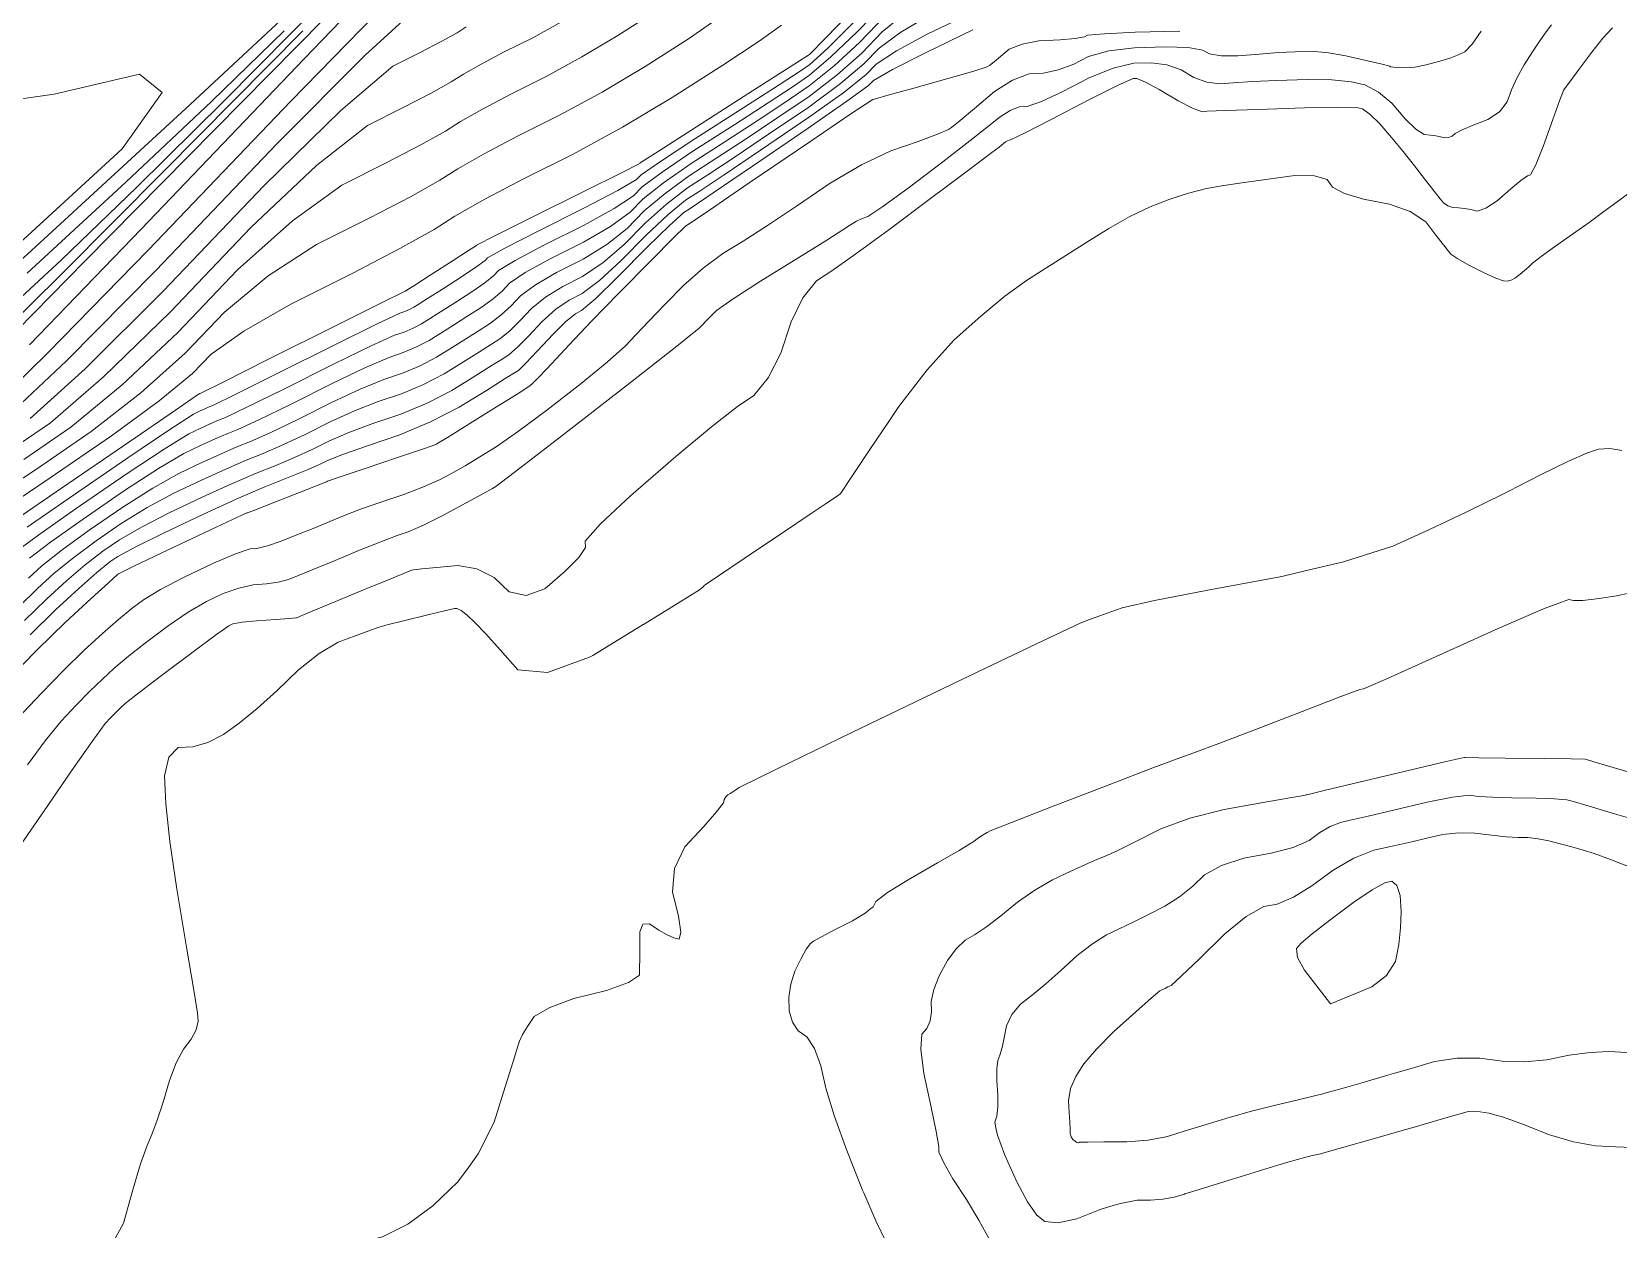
# Model space of a CAD drawing. Header units: inches. Extents: x 1337389 to 1347141, y 407035 to 414577.
# Drawn here: x 1345809 to 1346387, y 412929 to 413366 of the extents above; entities that cross this region are included whole.
import ezdxf

# ---------------------------------------------------------------- set-up
doc = ezdxf.new("R2010")
doc.units = ezdxf.units.IN
doc.header["$MEASUREMENT"] = 0
doc.layers.add('Topo', color=7, linetype='Continuous', lineweight=15, true_color=0x459900)

msp = doc.modelspace()

# ---------------------------------------------------------------- linework, layer by layer
at = {"layer": 'Topo'}
msp.add_line((1346013.163, 413138.5802, 1000), (1346031.5688, 413149.7871, 1000), dxfattribs=at)
for points, elevation in [([(1345947.8579, 413397.5159), (1345907.9859, 413356.0119), (1345848.5559, 413293.9451), (1345807.838, 413251.8141)], 900), ([(1345939.02, 413377.4131), (1345903.134, 413340.6309), (1345851.2251, 413286.4181), (1345814.5961, 413248.8891), (1345793.248, 413228.0419)], 905), ([(1345796.3142, 413261.3909), (1345819.5031, 413282.774), (1345847.0011, 413309.202), (1345878.8089, 413340.6719), (1345914.9271, 413377.187)], 885), ([(1345949.591, 413375.0708), (1345930.1819, 413357.3101), (1345898.283, 413325.2509), (1345853.8932, 413278.8919), (1345821.3539, 413245.9639), (1345800.6641, 413226.467)], 910), ([(1346107.7991, 413373.691), (1346097.6398, 413363.18), (1346092.4211, 413357.829), (1346092.142, 413357.6391), (1346085.145, 413353.1529), (1346071.4291, 413344.3712), (1346050.9949, 413331.293), (1346037.3221, 413322.5241), (1346030.4111, 413318.064), (1346030.262, 413317.9129), (1346023.585, 413314.5279), (1346010.378, 413307.91), (1345990.644, 413298.0579), (1345977.4609, 413291.4621), (1345970.829, 413288.121), (1345970.7499, 413288.035), (1345967.902, 413286.1749), (1345962.286, 413282.54), (1345953.9021, 413277.1319), (1345948.2681, 413273.498), (1345945.3829, 413271.6399), (1345945.248, 413271.556), (1345945.1038, 413271.481), (1345944.9511, 413271.4171), (1345944.7891, 413271.363), (1345936.4129, 413267.1901), (1345919.821, 413258.9001), (1345895.0139, 413246.4932), (1345878.4379, 413238.2051), (1345870.0899, 413234.0378), (1345869.973, 413233.9911), (1345869.8298, 413233.9298), (1345869.6619, 413233.8541), (1345869.47, 413233.7619), (1345861.041, 413228.006), (1345844.3761, 413216.586), (1345819.4749, 413199.501), (1345802.836, 413188.0749)], 940), ([(1345803.424, 413176.7779), (1345811.2929, 413182.565), (1345824.529, 413191.84), (1345843.133, 413204.6051), (1345856.9191, 413213.7691), (1345865.888, 413219.3341), (1345870.0399, 413221.298), (1345873.652, 413222.9421), (1345876.724, 413224.2669), (1345879.2571, 413225.2709), (1345887.1229, 413229.0309), (1345900.3221, 413235.546), (1345918.855, 413244.8161), (1345932.3719, 413251.387), (1345940.8729, 413255.2581), (1345944.3571, 413256.4299), (1345947.65, 413257.814), (1345950.753, 413259.4112), (1345953.6651, 413261.22), (1345957.694, 413263.7733), (1345962.8411, 413267.0702), (1345969.1039, 413271.11), (1345973.8531, 413274.4219), (1345977.0871, 413277.0039), (1345978.8049, 413278.8579), (1345984.866, 413282.5471), (1345995.268, 413288.0711), (1346010.0119, 413295.4311), (1346020.9112, 413301.4261), (1346027.966, 413306.0551), (1346031.176, 413309.3201), (1346038.4052, 413314.7529), (1346049.653, 413322.354), (1346064.92, 413332.1249), (1346077.1001, 413340.0029), (1346086.1929, 413345.988), (1346092.199, 413350.08), (1346099.9629, 413356.711), (1346109.4861, 413365.882), (1346120.766, 413377.5909)], 950), ([(1345805.753, 413209.9681), (1345822.911, 413221.7421), (1345841.6268, 413237.1891), (1345861.899, 413256.3119), (1345883.7271, 413279.109), (1345903.668, 413297.0018), (1345921.7212, 413309.9922), (1345937.887, 413318.0771), (1345950.485, 413324.6429), (1345959.5159, 413329.6879), (1345964.979, 413333.212), (1345972.9079, 413337.7021), (1345983.303, 413343.1561), (1345996.163, 413349.5762), (1346009.176, 413356.697), (1346022.3401, 413364.5182), (1346035.6559, 413373.041)], 925), ([(1345807.5011, 413166.7581), (1345812.3891, 413171.2469), (1345819.7492, 413177.0541), (1345829.5832, 413184.1801), (1345841.889, 413192.624), (1345852.7969, 413199.5319), (1345862.307, 413204.9051), (1345870.4179, 413208.742), (1345877.474, 413211.9551), (1345883.4759, 413214.5419), (1345888.423, 413216.505), (1345895.808, 413219.8571), (1345905.63, 413224.599), (1345917.8901, 413230.7311), (1345928.3321, 413235.5828), (1345936.9558, 413239.153), (1345943.7619, 413241.4419), (1345950.196, 413244.1471), (1345956.2572, 413247.266), (1345961.9469, 413250.8), (1345967.121, 413254.0468), (1345971.779, 413257.0072), (1345975.9229, 413259.6798), (1345979.8038, 413262.6689), (1345983.424, 413265.9739), (1345986.7809, 413269.5941), (1345992.2714, 413273.6309), (1345999.8919, 413278.084), (1346009.6451, 413282.9532), (1346018.238, 413288.3239), (1346025.67, 413294.1979), (1346031.941, 413300.5748), (1346039.4891, 413306.981), (1346048.3123, 413313.415), (1346058.4108, 413319.879), (1346069.055, 413326.8519), (1346080.2429, 413334.3369), (1346091.9769, 413342.3319), (1346102.2861, 413350.243), (1346111.1721, 413358.0719), (1346118.6339, 413365.818), (1346126.935, 413372.58)], 960), ([(1345784.6139, 413264.2999), (1345817.6079, 413294.395), (1345866.3911, 413339.3809), (1345901.334, 413371.8189)], 875), ([(1346060.7739, 413372.1589), (1346048.09, 413363.3692), (1346032.235, 413353.2221), (1346016.5599, 413343.909), (1346001.067, 413335.431), (1345985.7541, 413327.7869), (1345973.378, 413321.2919), (1345963.937, 413315.9469), (1345957.4321, 413311.75), (1345946.679, 413305.743), (1345931.679, 413297.9261), (1345912.4311, 413288.2987), (1345894.83, 413276.8989), (1345878.8748, 413263.7281), (1345864.5671, 413248.785), (1345848.384, 413234.2651), (1345830.3271, 413220.166), (1345810.3959, 413206.4911), (1345796.4879, 413197.3019)], 930), ([(1345799.6081, 413192.593), (1345815.0389, 413203.013), (1345837.743, 413218.5907), (1345855.1418, 413231.3399), (1345867.2351, 413241.2589), (1345874.0229, 413248.3481), (1345885.9919, 413256.7971), (1345903.1411, 413266.606), (1345925.471, 413277.7751), (1345942.873, 413286.8442), (1345955.348, 413293.8121), (1345962.8951, 413298.6811), (1345973.847, 413304.8831), (1345988.2061, 413312.417), (1346005.9699, 413321.2849), (1346023.945, 413331.1211), (1346042.1289, 413341.9251), (1346060.5231, 413353.6969), (1346073.789, 413362.5059), (1346081.9259, 413368.3509)], 935), ([(1345801.11, 413213.4461), (1345815.4959, 413223.3169), (1345834.8691, 413240.1141), (1345859.23, 413263.8382), (1345888.579, 413294.49), (1345912.5061, 413317.1051), (1345931.011, 413331.6852), (1345944.094, 413338.2289), (1345954.291, 413343.5419), (1345961.5989, 413347.6251), (1345966.0212, 413350.4779), (1345972.4381, 413354.1109), (1345980.8509, 413358.526), (1345991.2599, 413363.7219), (1346001.7909, 413369.4849)], 920), ([(1345803.3631, 413257.06), (1345828.1211, 413282.362), (1345865.4259, 413320.2121), (1345915.277, 413370.6101)], 895), ([(1345804.1119, 413156.3799), (1345810.7909, 413162.897), (1345816.8709, 413168.4819), (1345823.9769, 413174.2991), (1345832.11, 413180.3502), (1345841.267, 413186.6332), (1345850.7359, 413192.4131), (1345860.5162, 413197.691), (1345870.6071, 413202.4649), (1345879.3862, 413206.4612), (1345886.8519, 413209.6801), (1345893.0061, 413212.1209), (1345900.15, 413215.27), (1345908.284, 413219.1259), (1345917.4069, 413223.6891), (1345926.3117, 413227.6809), (1345934.998, 413231.1011), (1345943.465, 413233.949), (1345951.469, 413237.3129), (1345959.01, 413241.1939), (1345966.0879, 413245.5899), (1345971.8342, 413249.1838), (1345976.249, 413251.9761), (1345979.332, 413253.9649), (1345982.7799, 413256.792), (1345986.5919, 413260.4579), (1345990.769, 413264.9629), (1345995.9731, 413269.1728), (1346002.2039, 413273.0899), (1346009.462, 413276.7131), (1346016.9011, 413281.773), (1346024.522, 413288.2698), (1346032.3242, 413296.2029), (1346040.0299, 413303.0949), (1346047.641, 413308.9459), (1346055.1559, 413313.756), (1346065.032, 413320.277), (1346077.268, 413328.5108), (1346091.8651, 413338.4569), (1346103.448, 413347.009), (1346112.0151, 413354.167), (1346117.568, 413359.931), (1346125.408, 413365.762), (1346135.5351, 413371.6579)], 965), ([(1345804.8372, 413069.7561), (1345813.0078, 413081.4959), (1345823.1739, 413096.486), (1345830.643, 413107.215), (1345835.414, 413113.6831), (1345837.4871, 413115.8901), (1345839.403, 413117.8511), (1345841.161, 413119.567), (1345842.7619, 413121.037), (1345847.6821, 413124.9179), (1345855.919, 413131.2098), (1345867.4749, 413139.9121), (1345875.6689, 413145.9459), (1345880.501, 413149.3102), (1345881.9721, 413150.0059), (1345885.3261, 413150.6279), (1345890.5641, 413151.176), (1345897.6849, 413151.6509), (1345902.4901, 413151.99), (1345904.98, 413152.1939), (1345905.155, 413152.2641), (1345907.1309, 413153.0851), (1345910.9099, 413154.66), (1345916.4921, 413156.987), (1345922.9189, 413159.6589), (1345930.193, 413162.6762), (1345938.3129, 413166.039), (1345943.955, 413168.3381), (1345947.1191, 413169.572), (1345947.8039, 413169.7409), (1345950.8329, 413170.095), (1345956.205, 413170.6339), (1345963.9199, 413171.3581), (1345970.9109, 413170.1149), (1345977.1789, 413166.9071), (1345982.7232, 413161.732), (1345988.897, 413160.3889), (1345995.703, 413162.88), (1346003.1401, 413169.2031), (1346008.076, 413174.1898), (1346010.5119, 413177.8432), (1346010.4479, 413180.16), (1346015.918, 413186.4621), (1346026.923, 413196.7479), (1346043.4629, 413211.0178), (1346056.4748, 413221.8641), (1346065.9579, 413229.286), (1346071.9119, 413233.284), (1346077.141, 413239.7559), (1346081.644, 413248.7021), (1346085.4211, 413260.1211), (1346089.7819, 413268.9269), (1346094.7268, 413275.1221), (1346100.2558, 413278.704), (1346109.0282, 413284.894), (1346121.0429, 413293.6919), (1346136.301, 413305.098), (1346147.6511, 413313.595), (1346155.093, 413319.183), (1346158.6271, 413321.8631), (1346161.226, 413323.8539), (1346162.8899, 413325.156), (1346163.6201, 413325.7699), (1346164.2829, 413326.1889), (1346164.8791, 413326.4121), (1346165.407, 413326.441), (1346170.5149, 413328.942), (1346180.2009, 413333.9161), (1346194.4671, 413341.3621), (1346204.4211, 413346.3377), (1346210.066, 413348.843), (1346211.3999, 413348.879), (1346214.5971, 413347.532), (1346219.6579, 413344.803), (1346226.5821, 413340.6923), (1346231.7849, 413338.0031), (1346235.2661, 413336.7359), (1346237.0269, 413336.891), (1346243.832, 413337.1811), (1346255.6821, 413337.605), (1346272.578, 413338.1632), (1346284.5409, 413338.375), (1346291.5731, 413338.2419), (1346293.6719, 413337.763), (1346296.4899, 413335.7841), (1346300.0269, 413332.3041), (1346304.2829, 413327.3252), (1346308.4852, 413322.2498), (1346312.6321, 413317.079), (1346316.7259, 413311.8131), (1346319.8579, 413307.7989), (1346322.0312, 413305.037), (1346323.2431, 413303.528), (1346324.7669, 413302.475), (1346326.602, 413301.8779), (1346328.7481, 413301.7378), (1346330.9482, 413301.4607), (1346333.2019, 413301.0491), (1346335.509, 413300.5008), (1346338.7038, 413301.58), (1346342.786, 413304.2878), (1346347.756, 413308.624), (1346351.438, 413311.6519), (1346353.8319, 413313.3731), (1346354.937, 413313.7871), (1346356.8388, 413317.349), (1346359.5379, 413324.06), (1346363.035, 413333.9189), (1346365.507, 413340.711), (1346366.957, 413344.4341), (1346367.3821, 413345.089), (1346369.2411, 413347.64), (1346372.5319, 413352.0868), (1346377.257, 413358.4301), (1346381.3408, 413363.5239), (1346384.7859, 413367.3681)], 995), ([(1345806.0911, 413151.2411), (1345814.08, 413159.036), (1345821.3539, 413165.7161), (1345828.2061, 413171.544), (1345834.6361, 413176.5191), (1345840.6459, 413180.643), (1345848.675, 413185.2949), (1345858.7252, 413190.476), (1345870.796, 413196.1871), (1345881.2968, 413200.967), (1345890.228, 413204.8181), (1345897.59, 413207.738), (1345904.493, 413210.6831), (1345910.9382, 413213.6522), (1345916.9239, 413216.647), (1345924.2921, 413219.779), (1345933.039, 413223.0481), (1345943.168, 413226.4549), (1345952.7419, 413230.4791), (1345961.7621, 413235.1211), (1345970.2279, 413240.3803), (1345976.5471, 413244.3212), (1345980.718, 413246.945), (1345982.741, 413248.2498), (1345985.7559, 413250.9161), (1345989.7608, 413254.9428), (1345994.7571, 413260.331), (1345999.6759, 413264.7159), (1346004.5161, 413268.097), (1346009.279, 413270.4739), (1346015.565, 413275.222), (1346023.3741, 413282.341), (1346032.7061, 413291.8309), (1346040.5719, 413299.2092), (1346046.9701, 413304.4759), (1346051.902, 413307.6321), (1346061.0089, 413313.7019), (1346074.294, 413322.6861), (1346091.754, 413334.5829), (1346104.6091, 413343.7749), (1346112.8589, 413350.2629), (1346116.5021, 413354.0451), (1346123.881, 413358.944), (1346134.995, 413364.9599), (1346149.845, 413372.0932)], 970), ([(1346108.6421, 413369.7871), (1346098.802, 413359.9458), (1346092.31, 413353.954), (1346089.1672, 413351.813), (1346081.1221, 413346.578), (1346068.1742, 413338.248), (1346050.324, 413326.8242), (1346037.8639, 413318.639), (1346030.794, 413313.6921), (1346029.1141, 413311.984), (1346022.2479, 413307.9771), (1346010.1949, 413301.6701), (1345992.9558, 413293.0651), (1345981.163, 413287.004), (1345974.817, 413283.4888), (1345973.918, 413282.52), (1345970.8769, 413280.2978), (1345965.695, 413276.8249), (1345958.3721, 413272.101), (1345952.981, 413268.6361), (1345949.5239, 413266.43), (1345948.0002, 413265.4829), (1345946.377, 413264.648), (1345944.6542, 413263.9231), (1345942.8311, 413263.3099), (1345934.3921, 413259.289), (1345919.338, 413251.8582), (1345897.6681, 413241.019), (1345882.7799, 413233.6181), (1345874.6738, 413229.6549), (1345873.3491, 413229.1291), (1345871.7409, 413228.436), (1345869.8508, 413227.576), (1345867.679, 413226.5481), (1345858.9801, 413220.888), (1345843.754, 413210.5949), (1345822.0019, 413195.6699), (1345807.0652, 413185.32)], 945), ([(1345807.171, 413098.7229), (1345813.557, 413107.4011), (1345819.4519, 413114.615), (1345824.8561, 413120.367), (1345829.8502, 413125.479), (1345834.432, 413129.9508), (1345838.605, 413133.7829), (1345843.992, 413138.3001), (1345850.5952, 413143.502), (1345858.4121, 413149.389), (1345865.665, 413154.279), (1345872.3521, 413158.172), (1345878.4729, 413161.069), (1345884.1601, 413163.1059), (1345889.4121, 413164.2861), (1345894.23, 413164.6069), (1345898.5228, 413165.2501), (1345902.292, 413166.215), (1345905.537, 413167.502), (1345910.9271, 413169.7051), (1345918.461, 413172.8239), (1345928.1391, 413176.859), (1345935.9411, 413180.0029), (1345941.8661, 413182.256), (1345945.9141, 413183.618), (1345951.449, 413186.0521), (1345958.4698, 413189.559), (1345966.9781, 413194.1391), (1345973.035, 413197.432), (1345976.643, 413199.4379), (1345977.8009, 413200.1571), (1345986.5621, 413206.8299), (1346002.9251, 413219.4569), (1346026.891, 413238.039), (1346043.2338, 413250.82), (1346051.954, 413257.8028), (1346053.051, 413258.9858), (1346054.465, 413260.4688), (1346056.1971, 413262.2529), (1346058.2469, 413264.3371), (1346064.278, 413268.5962), (1346074.292, 413275.0299), (1346088.288, 413283.6388), (1346098.4151, 413289.9209), (1346104.6731, 413293.875), (1346107.0609, 413295.5031), (1346109.3051, 413296.8151), (1346111.4029, 413297.8121), (1346113.356, 413298.4931), (1346118.9069, 413302.169), (1346128.0551, 413308.84), (1346140.801, 413318.5059), (1346150.6393, 413326.0761), (1346157.567, 413331.5509), (1346161.587, 413334.9312), (1346165.2381, 413337.2379), (1346168.5199, 413338.47), (1346171.4332, 413338.628), (1346176.6752, 413340.456), (1346184.246, 413343.954), (1346194.146, 413349.1219), (1346202.8439, 413352.623), (1346210.3401, 413354.458), (1346216.6332, 413354.6269), (1346222.3859, 413353.814), (1346227.597, 413352.0219), (1346232.2681, 413349.2479), (1346236.9879, 413347.5409), (1346241.758, 413346.9002), (1346246.5779, 413347.3262), (1346253.4761, 413347.7321), (1346262.4531, 413348.1169), (1346273.5092, 413348.482), (1346282.5548, 413348.3429), (1346289.591, 413347.7001), (1346294.6181, 413346.5531), (1346299.564, 413343.9232), (1346304.4302, 413339.8079), (1346309.215, 413334.2099), (1346313.1478, 413330.4051), (1346316.2291, 413328.3921), (1346318.4582, 413328.172), (1346320.448, 413327.9049), (1346322.1991, 413327.592), (1346323.7121, 413327.2329), (1346325.0939, 413327.3189), (1346326.3458, 413327.8519), (1346327.467, 413328.8302), (1346330.0249, 413330.16), (1346334.018, 413331.8409), (1346339.4461, 413333.874), (1346343.585, 413336.694), (1346346.433, 413340.3), (1346347.991, 413344.6928), (1346350.053, 413349.197), (1346352.6181, 413353.8121), (1346355.6879, 413358.5379), (1346358.379, 413362.5551), (1346360.693, 413365.864), (1346362.6291, 413368.4631)], 990), ([(1346119.7, 413371.7039), (1346110.3291, 413361.977), (1346101.1251, 413353.4771), (1346092.0879, 413346.2061), (1346083.2178, 413340.1619), (1346073.0769, 413333.4272), (1346061.6649, 413326.0021), (1346048.9821, 413317.885), (1346038.9471, 413310.867), (1346031.5589, 413304.947), (1346026.8181, 413300.1268), (1346019.5751, 413294.8749), (1346009.8291, 413289.192), (1345997.58, 413283.078), (1345988.5681, 413278.0892), (1345982.7929, 413274.2261), (1345980.255, 413271.489), (1345976.829, 413268.545), (1345972.514, 413265.3951), (1345967.31, 413262.0379), (1345962.4079, 413258.9101), (1345957.8062, 413256.0099), (1345953.5051, 413253.3381), (1345948.9228, 413250.98), (1345944.0588, 413248.9361), (1345938.914, 413247.205), (1345930.3518, 413243.4851), (1345918.3731, 413237.774), (1345902.976, 413230.073), (1345891.465, 413224.4441), (1345883.84, 413220.888), (1345880.1001, 413219.4039), (1345875.5629, 413217.4491), (1345870.229, 413215.02), (1345864.0971, 413212.1189), (1345854.8582, 413206.6511), (1345842.5111, 413198.6139), (1345827.0558, 413188.0099), (1345815.5211, 413179.8089), (1345807.9062, 413174.0121)], 955), ([(1345808.0799, 413224.8921), (1345828.1112, 413243.0389), (1345856.5619, 413271.365), (1345893.4311, 413309.87), (1345921.344, 413337.2082), (1345940.3011, 413353.378), (1345950.302, 413358.3799), (1345958.0958, 413362.4418), (1345963.6831, 413365.563), (1345967.063, 413367.7429)], 915), ([(1345907.5411, 413366.2539), (1345856.9951, 413315.1541), (1345819.8349, 413277.893), (1345796.0589, 413254.471)], 890), ([(1345799.5941, 413129.3218), (1345810.743, 413140.7342), (1345820.9741, 413150.7181), (1345830.289, 413159.2731), (1345836.6129, 413165.062), (1345839.9459, 413168.0859), (1345840.2869, 413168.3429), (1345845.656, 413170.947), (1345856.053, 413175.8969), (1345871.476, 413183.1939), (1345881.8292, 413188.0629), (1345887.1098, 413190.505), (1345887.321, 413190.5189), (1345890.59, 413191.7688), (1345896.9172, 413194.256), (1345906.3019, 413197.9791), (1345912.7, 413200.52), (1345916.1101, 413201.8779), (1345916.533, 413202.0551), (1345921.1141, 413203.6179), (1345929.8508, 413206.5682), (1345942.7451, 413210.9062), (1345951.4651, 413213.8641), (1345956.011, 413215.4431), (1345956.383, 413215.643), (1345960.191, 413217.9879), (1345967.436, 413222.4781), (1345978.1172, 413229.1129), (1345985.5869, 413233.807), (1345989.846, 413236.5601), (1345990.893, 413237.3722), (1345993.6991, 413240.1861), (1345998.262, 413245.0018), (1346004.584, 413251.8189), (1346012.734, 413260.366), (1346022.7131, 413270.6432), (1346034.5211, 413282.649), (1346042.5961, 413290.779), (1346046.9399, 413295.032), (1346047.552, 413295.408), (1346055.3019, 413300.662), (1346070.1919, 413310.7939), (1346092.22, 413325.804), (1346107.231, 413335.924), (1346115.2251, 413341.1537), (1346116.2009, 413341.4949), (1346121.1671, 413342.9071), (1346130.1241, 413345.391), (1346143.072, 413348.9472), (1346151.9969, 413351.507), (1346156.9002, 413353.072), (1346157.78, 413353.6429), (1346159.4181, 413354.907), (1346161.813, 413356.864), (1346164.9669, 413359.516), (1346169.6289, 413361.4229), (1346175.8011, 413362.585), (1346183.4829, 413363.0019), (1346188.9941, 413363.4843), (1346192.335, 413364.0309), (1346193.506, 413364.6419), (1346199.69, 413365.1939), (1346210.8879, 413365.687), (1346227.0999, 413366.122)], 980), ([(1345806.961, 413277.893), (1345842.947, 413311.0781), (1345874.168, 413340.51), (1345900.6231, 413366.191)], 880), ([(1345808.071, 413146.101), (1345817.37, 413155.175), (1345825.836, 413162.9511), (1345832.4339, 413168.7889), (1345837.1629, 413172.689), (1345840.024, 413174.6521), (1345846.614, 413178.1759), (1345856.9349, 413183.2621), (1345870.9848, 413189.9089), (1345883.2079, 413195.4731), (1345893.6042, 413199.9551), (1345902.1729, 413203.354), (1345908.835, 413206.0961), (1345913.592, 413208.179), (1345916.442, 413209.605), (1345922.2711, 413211.877), (1345931.0809, 413214.9962), (1345942.8701, 413218.9612), (1345954.015, 413223.646), (1345964.515, 413229.049), (1345974.369, 413235.17), (1345981.26, 413239.459), (1345985.1872, 413241.913), (1345986.1499, 413242.5351), (1345988.7309, 413245.0398), (1345992.9291, 413249.4282), (1345998.7451, 413255.7001), (1346003.3779, 413260.258), (1346006.828, 413263.1029), (1346009.0959, 413264.2347), (1346014.2279, 413268.6708), (1346022.2259, 413276.4131), (1346033.089, 413287.459), (1346041.113, 413295.3231), (1346046.2988, 413300.0071), (1346048.6469, 413301.5088), (1346056.9869, 413307.1269), (1346071.3191, 413316.86), (1346091.6428, 413330.7087), (1346105.7711, 413340.5411), (1346113.7019, 413346.3579), (1346115.4371, 413348.1582), (1346122.3539, 413352.1261), (1346134.4561, 413358.262), (1346151.7399, 413366.564)], 975), ([(1346336.959, 413366.1292), (1346333.6981, 413361.4229), (1346331.0289, 413358.566), (1346328.9511, 413357.5569), (1346325.9169, 413356.4361), (1346321.9242, 413355.2031), (1346316.9751, 413353.8579), (1346312.8068, 413353.0269), (1346309.4211, 413352.7069), (1346306.816, 413352.9011), (1346305.041, 413353.0339), (1346304.0948, 413353.106), (1346303.978, 413353.1171), (1346303.8621, 413353.1691), (1346303.747, 413353.2619), (1346303.6329, 413353.3952), (1346300.9061, 413354.0891), (1346295.565, 413355.3441), (1346287.6101, 413357.159), (1346280.5681, 413358.311), (1346274.4399, 413358.8021), (1346269.224, 413358.6291), (1346263.1199, 413358.2829), (1346256.129, 413357.761), (1346248.2502, 413357.0651), (1346242.1919, 413357.08), (1346237.9541, 413357.8049), (1346235.5369, 413359.2401), (1346230.1739, 413360.0969), (1346221.8671, 413360.3739), (1346210.6141, 413360.0731), (1346201.2669, 413358.9081), (1346193.826, 413356.8821), (1346188.2911, 413353.9921), (1346182.8349, 413351.9699), (1346177.4579, 413350.8148), (1346172.1611, 413350.5268), (1346166.1919, 413348.2868), (1346159.554, 413344.0931), (1346152.2439, 413337.946), (1346147.0231, 413333.584), (1346143.89, 413331.008), (1346142.847, 413330.2161), (1346138.8229, 413328.527), (1346131.818, 413325.9402), (1346121.8341, 413322.4559), (1346111.108, 413317.3601), (1346099.641, 413310.653), (1346087.4319, 413302.335), (1346076.8588, 413295.2909), (1346067.9198, 413289.5231), (1346060.616, 413285.031), (1346053.4369, 413279.687), (1346046.3839, 413273.4929)], 985), ([(1345804.1438, 413288.6639), (1345841.6141, 413323.217), (1345856.227, 413343.8079), (1345847.9831, 413350.435), (1345816.8818, 413343.1011), (1345794.7851, 413339.993)], 870), ([(1346121.288, 413224.169), (1346124.7209, 413229.2741), (1346134.9811, 413242.616), (1346144.9411, 413253.6), (1346154.602, 413262.2282), (1346163.3711, 413269.4509), (1346171.2481, 413275.27), (1346178.233, 413279.684), (1346185.5568, 413284.315), (1346193.218, 413289.1612), (1346201.216, 413294.224), (1346208.919, 413298.5211), (1346216.3259, 413302.0531), (1346223.4371, 413304.8181), (1346230.2809, 413307.035), (1346236.8581, 413308.7021), (1346243.17, 413309.8211), (1346250.64, 413310.992), (1346259.271, 413312.2139), (1346269.0612, 413313.49), (1346276.2317, 413313.4271), (1346280.7838, 413312.0259), (1346282.717, 413309.287), (1346287.1601, 413306.884), (1346294.1161, 413304.8181), (1346303.582, 413303.088), (1346311.1309, 413300.343), (1346316.7611, 413296.5821), (1346320.4743, 413291.8051), (1346323.2431, 413288.2549), (1346325.068, 413285.9308), (1346325.9499, 413284.8329), (1346328.417, 413283.144), (1346332.471, 413280.8639), (1346338.11, 413277.9931), (1346342.3191, 413276.0549), (1346345.0981, 413275.0519), (1346346.4479, 413274.982), (1346347.91, 413275.3808), (1346349.485, 413276.2501), (1346351.174, 413277.5872), (1346352.7749, 413278.914), (1346354.2871, 413280.2301), (1346355.713, 413281.5348), (1346358.8559, 413283.9511), (1346363.718, 413287.477), (1346370.2982, 413292.1131), (1346376.2991, 413296.395), (1346381.722, 413300.3198), (1346386.5651, 413303.8912), (1346390.3121, 413306.6441)], 1000), ([(1346046.3839, 413273.4929), (1346039.4549, 413266.448), (1346033.6, 413260.418), (1346028.8169, 413255.4019), (1346025.108, 413251.4019), (1346018.466, 413245.5029), (1346008.892, 413237.7051), (1345996.385, 413228.009), (1345986.0747, 413220.3189), (1345977.959, 413214.6349), (1345972.0401, 413210.9581), (1345966.613, 413207.7101), (1345961.6798, 413204.8911), (1345957.2411, 413202.5009), (1345951.457, 413199.9579), (1345944.33, 413197.2619), (1345935.8579, 413194.4119), (1345928.5271, 413191.8109), (1345922.336, 413189.4571), (1345917.285, 413187.351), (1345911.8132, 413185.112), (1345905.9199, 413182.74), (1345899.6049, 413180.2349), (1345894.5558, 413178.509), (1345890.7751, 413177.5631), (1345888.2611, 413177.3951), (1345882.9939, 413175.585), (1345874.975, 413172.131), (1345864.2018, 413167.035), (1345855.66, 413162.613), (1345849.3499, 413158.8663), (1345845.27, 413155.7941), (1345840.3021, 413151.681), (1345834.4472, 413146.5279), (1345827.703, 413140.3341), (1345820.2959, 413133.106), (1345812.2251, 413124.8439), (1345803.491, 413115.5481)], 985), ([(1346109.5229, 413206.6659), (1346114.162, 413213.5741), (1346121.288, 413224.169)], 1000), ([(1346347.0641, 413198.4811), (1346358.2861, 413204.2221), (1346368.5639, 413209.242), (1346375.7079, 413212.4208), (1346379.7172, 413213.7589), (1346383.8788, 413214.029), (1346388.192, 413213.228)], 1005), ([(1346031.5688, 413149.7871), (1346031.7079, 413149.8711), (1346045.0729, 413158.064), (1346052.1019, 413162.4549), (1346052.797, 413163.0461), (1346053.259, 413163.4541), (1346053.4899, 413163.6809), (1346053.4879, 413163.725), (1346053.5941, 413163.846), (1346053.8051, 413164.044), (1346054.123, 413164.3181), (1346058.9739, 413167.6161), (1346068.3571, 413173.9371), (1346082.274, 413183.281), (1346092.3461, 413190.0351), (1346098.5731, 413194.1979), (1346100.956, 413195.771), (1346102.5741, 413196.878), (1346103.427, 413197.521), (1346103.5149, 413197.6979), (1346107.094, 413203.0492), (1346109.5229, 413206.6659)], 1000), ([(1346273.2749, 413169.4561), (1346286.788, 413172.67), (1346304.7079, 413178.3731), (1346318.084, 413184.4361), (1346331.4718, 413190.7659), (1346344.873, 413197.361), (1346347.0641, 413198.4811)], 1005), ([(1345967.8269, 412951.94), (1345971.423, 412956.8821), (1345977.17, 412968.431), (1345981.2492, 412981.3381), (1345984.1521, 412990.5561), (1345985.8781, 412996.0849), (1345986.4268, 412997.925), (1345987.604, 413000.3391), (1345989.4091, 413003.3262), (1345991.841, 413006.8871), (1345997.4521, 413010.256), (1346006.2441, 413013.434), (1346018.2139, 413016.422), (1346026.2028, 413019.266), (1346030.2111, 413021.967), (1346030.2359, 413024.5259), (1346030.2578, 413028.0109), (1346030.2772, 413032.4231), (1346030.2909, 413037.762), (1346031.464, 413040.538), (1346033.793, 413040.7501), (1346037.28, 413038.3997), (1346040.2601, 413036.668), (1346042.732, 413035.554), (1346044.6961, 413035.0591), (1346045.2559, 413037.7052), (1346044.414, 413043.4919), (1346042.168, 413052.419), (1346042.9539, 413060.8522), (1346046.772, 413068.789), (1346053.621, 413076.231), (1346058.2941, 413081.5909), (1346060.7901, 413084.8691), (1346061.1089, 413086.065), (1346061.621, 413087.014), (1346062.3281, 413087.714), (1346063.2269, 413088.1671), (1346064.2351, 413088.7631), (1346065.3519, 413089.5029), (1346066.5768, 413090.386), (1346080.6641, 413097.3779), (1346107.6118, 413110.4769), (1346147.423, 413129.6842), (1346175.1361, 413142.9422), (1346190.7499, 413150.25), (1346194.2661, 413151.608), (1346198.0009, 413153.0029), (1346201.955, 413154.4329), (1346206.1279, 413155.8991), (1346217.9141, 413158.5371), (1346237.3119, 413162.3459), (1346264.322, 413167.3268), (1346273.2749, 413169.4561)], 1005), ([(1346366.2579, 413157.9262), (1346368.895, 413158.8981), (1346370.67, 413158.515), (1346374.0591, 413158.6029), (1346379.0599, 413159.164), (1346385.673, 413160.1971), (1346391.4107, 413161.424), (1346396.2749, 413162.8451), (1346398.303, 413163.666)], 1010), ([(1345837.9011, 412923.7559), (1345842.0821, 412931.6169), (1345845.4871, 412943.7491), (1345848.3551, 412953.1711), (1345850.685, 412959.8839), (1345852.478, 412963.887), (1345854.439, 412969.1759), (1345856.568, 412975.7511), (1345858.8658, 412983.6131), (1345861.3432, 412990.05), (1345864.001, 412995.0619), (1345866.838, 412998.649), (1345868.623, 413002.038), (1345869.3539, 413005.23), (1345869.0319, 413008.2229), (1345867.6161, 413017.231), (1345865.1059, 413032.2548), (1345861.503, 413053.2929), (1345858.9639, 413070.6979), (1345857.4909, 413084.47), (1345857.0821, 413094.608), (1345858.5879, 413101.4499), (1345862.007, 413104.997), (1345867.3411, 413105.2468), (1345872.841, 413106.808), (1345878.5059, 413109.68), (1345884.3371, 413113.8631), (1345890.8521, 413119.1961), (1345898.0481, 413125.678), (1345905.9279, 413133.3108), (1345913.376, 413139.2092), (1345920.393, 413143.373), (1345926.979, 413145.8039), (1345931.5789, 413147.5109), (1345934.195, 413148.4949), (1345934.825, 413148.7568), (1345938.17, 413149.6523), (1345944.2271, 413151.182), (1345952.9991, 413153.3449), (1345959.1581, 413154.8169), (1345962.7038, 413155.597), (1345963.639, 413155.6851), (1345965.1881, 413154.879), (1345967.352, 413153.1791), (1345970.1299, 413150.585), (1345974.1381, 413146.3989), (1345979.3751, 413140.6221), (1345985.8409, 413133.252), (1345996.7181, 413132.336), (1346012.0069, 413137.8761), (1346013.163, 413138.5802)], 1000), ([(1346151.231, 413070.2509), (1346151.6511, 413070.508), (1346153.7339, 413072.0109), (1346155.485, 413073.1869), (1346156.9018, 413074.036), (1346157.9861, 413074.5589), (1346165.7951, 413077.646), (1346180.3269, 413083.2959), (1346201.584, 413091.5099), (1346217.312, 413097.5331), (1346227.5141, 413101.3649), (1346232.1867, 413103.0069), (1346241.3691, 413106.4549), (1346255.0589, 413111.7101), (1346273.257, 413118.7722), (1346285.8162, 413123.564), (1346292.7371, 413126.0881), (1346294.02, 413126.343), (1346302.854, 413130.1449), (1346319.2409, 413137.493), (1346343.1801, 413148.3869), (1346359.731, 413155.522), (1346366.2579, 413157.9262)], 1010), ([(1346157.8619, 412925.4099), (1346153.8601, 412932.7241), (1346149.3749, 412940.184), (1346144.4061, 412947.792), (1346141.0601, 412953.553), (1346139.337, 412957.4691), (1346139.2361, 412959.5379), (1346138.293, 412965), (1346136.5089, 412973.8541), (1346133.8821, 412986.1003), (1346132.7439, 412994.9721), (1346133.095, 413000.4699), (1346134.935, 413002.593), (1346136.1171, 413005.2929), (1346136.642, 413008.569), (1346136.5099, 413012.421), (1346137.432, 413016.824), (1346139.4072, 413021.776), (1346142.436, 413027.279), (1346145.6021, 413031.5999), (1346148.9049, 413034.7391), (1346152.3438, 413036.6959), (1346156.6771, 413039.657), (1346161.903, 413043.6221), (1346168.022, 413048.5921), (1346174.31, 413052.9519), (1346180.766, 413056.7029), (1346187.3919, 413059.845), (1346192.7591, 413062.3139), (1346196.8671, 413064.1079), (1346199.718, 413065.23), (1346204.555, 413067.479), (1346211.379, 413070.8571), (1346220.19, 413075.3631), (1346230.812, 413079.205), (1346243.2471, 413082.382), (1346257.493, 413084.8958), (1346267.1669, 413086.603), (1346272.2681, 413087.5051), (1346272.7958, 413087.6002), (1346273.1552, 413087.6689), (1346273.3442, 413087.7109), (1346273.374, 413087.7315), (1346273.4119, 413087.747), (1346279.7729, 413089.2641), (1346292.459, 413092.292), (1346311.478, 413096.831), (1346324.2659, 413099.843), (1346330.8218, 413101.328), (1346331.148, 413101.2861), (1346336.1259, 413101.2189), (1346345.7579, 413101.1261), (1346360.0419, 413101.007), (1346369.7339, 413100.8842), (1346374.8339, 413100.755), (1346375.341, 413100.6209), (1346378.0521, 413099.8179), (1346382.9681, 413098.3479), (1346390.0869, 413096.2101)], 1015), ([(1346391.469, 413079.063), (1346385.5029, 413080.8549), (1346376.3341, 413083.5811), (1346370.5769, 413085.254), (1346368.234, 413085.8731), (1346363.7079, 413086.311), (1346357.001, 413086.5671), (1346348.1112, 413086.6411), (1346341.1, 413086.83), (1346335.968, 413087.1349), (1346332.7139, 413087.556), (1346326.4782, 413086.866), (1346317.26, 413085.0651), (1346305.0601, 413082.1531), (1346295.723, 413079.947), (1346289.25, 413078.4459), (1346285.64, 413077.6521), (1346281.948, 413076.1639), (1346278.174, 413073.982), (1346274.317, 413071.1081), (1346268.4091, 413068.5878), (1346260.4522, 413066.4229), (1346250.443, 413064.6119), (1346242.346, 413062.002), (1346236.1609, 413058.5948), (1346231.8871, 413054.388), (1346227.0451, 413050.5708), (1346221.6341, 413047.142), (1346215.6549, 413044.1021), (1346210.12, 413041.3531), (1346205.0291, 413038.895), (1346200.382, 413036.7269), (1346195.2881, 413033.4661), (1346189.7469, 413029.111), (1346183.7592, 413023.662), (1346178.3169, 413018.8909), (1346173.4211, 413014.798), (1346169.0711, 413011.383), (1346165.9049, 413007.6441), (1346163.921, 413003.58), (1346163.1199, 412999.1919), (1346162.3392, 412995.616), (1346161.5769, 412992.8511), (1346160.8343, 412990.8991), (1346160.4611, 412987.8049), (1346160.457, 412983.57), (1346160.8231, 412978.1951), (1346160.8209, 412973.867), (1346160.4522, 412970.5881), (1346159.7162, 412968.356), (1346160.2501, 412965.7261)], 1020), ([(1346187.0001, 412968.2601), (1346186.9912, 412968.411), (1346186.7781, 412971.8461), (1346186.4991, 412976.2059), (1346187.3051, 412980.6241), (1346189.197, 412985.099), (1346192.1752, 412989.6329), (1346196.8121, 412995.0681), (1346203.1073, 413001.4062), (1346211.0621, 413008.644), (1346216.6599, 413013.6082), (1346219.901, 413016.296), (1346220.7849, 413016.708), (1346221.7541, 413017.176), (1346222.8068, 413017.699), (1346223.9449, 413018.277), (1346227.778, 413021.688), (1346234.306, 413027.9321), (1346243.529, 413037.009), (1346251.3269, 413043.3582), (1346257.7, 413046.981), (1346262.6481, 413047.876), (1346268.511, 413050.3841), (1346275.2892, 413054.5051), (1346282.9829, 413060.239), (1346290.5129, 413064.59), (1346297.878, 413067.559), (1346305.078, 413069.144), (1346311.673, 413070.629), (1346317.6599, 413072.014), (1346323.0423, 413073.2981), (1346328.69, 413073.8879), (1346334.605, 413073.7829), (1346340.7879, 413072.984), (1346346.0742, 413072.441), (1346350.4652, 413072.155), (1346353.9589, 413072.1269), (1346357.6819, 413071.739), (1346361.633, 413070.992), (1346365.813, 413069.8869), (1346369.9641, 413068.7401), (1346374.088, 413067.551), (1346378.1839, 413066.321), (1346384.096, 413064.1831), (1346391.8239, 413061.137)], 1025), ([(1346114.5631, 413046.306), (1346115.322, 413046.929), (1346116.3599, 413048.815), (1346120.6269, 413052.1069), (1346128.1212, 413056.803), (1346138.8439, 413062.9039), (1346146.687, 413067.473), (1346151.231, 413070.2509)], 1010), ([(1346084.775, 413009.1539), (1346084.662, 413013.928), (1346085.3371, 413018.7701), (1346086.802, 413023.5009), (1346089.0602, 413028.122), (1346090.945, 413031.475), (1346092.4569, 413033.561), (1346093.5959, 413034.3779), (1346096.528, 413036.018), (1346101.2521, 413038.479), (1346107.768, 413041.761), (1346112.458, 413044.578), (1346114.5631, 413046.306)], 1010), ([(1346111.923, 412942.6511), (1346111.5289, 412943.5669), (1346105.782, 412958.041), (1346101.3189, 412970.4352), (1346098.1401, 412980.7477), (1346096.2451, 412988.9809), (1346093.9321, 412995.2271), (1346091.199, 412999.484), (1346088.0479, 413001.7539), (1346085.9079, 413004.9179), (1346084.7791, 413008.976), (1346084.775, 413009.1539)], 1010), ([(1346347.1839, 412990.539), (1346344.565, 412990.6129), (1346336.4611, 412991.7941), (1346328.2491, 412991.753), (1346319.927, 412990.4889), (1346311.497, 412988.004), (1346305.0501, 412986.1119)], 1025), ([(1346409.505, 412993.4169), (1346403.9529, 412993.3322), (1346400.2031, 412993.401), (1346395.5699, 412993.5569), (1346390.055, 412993.8002), (1346383.6559, 412994.1291), (1346376.6579, 412993.7909), (1346369.0612, 412992.7829), (1346360.864, 412991.108), (1346352.699, 412990.3841), (1346347.1839, 412990.539)], 1025), ([(1346305.0501, 412986.1119), (1346303.3631, 412985.617), (1346295.5259, 412983.3309), (1346293.0591, 412982.6149)], 1025), ([(1346293.0591, 412982.6149), (1346287.9859, 412981.1429), (1346280.007, 412978.994)], 1025), ([(1346280.007, 412978.994), (1346279.7179, 412978.9159), (1346270.7221, 412976.6483), (1346260.9971, 412974.3411), (1346252.767, 412972.2611), (1346246.0319, 412970.4099), (1346245.5141, 412970.2501)], 1025), ([(1346190.5437, 412961.058), (1346190.1791, 412960.9161), (1346189.6472, 412961.0348), (1346188.9642, 412961.4232), (1346188.1301, 412962.08), (1346187.5477, 412963.045), (1346187.2169, 412964.3188), (1346187.138, 412965.902), (1346187.0001, 412968.2601)], 1025), ([(1346245.5141, 412970.2501), (1346240.7921, 412968.786), (1346235.153, 412967.045), (1346229.1159, 412965.1879), (1346222.679, 412963.2129), (1346219.466, 412962.616)], 1025), ([(1346315.785, 412967.5391), (1346324.9018, 412970.1858), (1346330.9939, 412971.9569), (1346332.2071, 412972.3141), (1346334.0801, 412972.398), (1346336.6139, 412972.2059), (1346339.808, 412971.7411), (1346345.084, 412970.1868), (1346352.4422, 412967.545), (1346361.881, 412963.814), (1346362.7798, 412963.546)], 1020), ([(1346160.2501, 412965.7261), (1346160.6778, 412963.6149), (1346163.34, 412956.3639), (1346167.701, 412946.6021), (1346171.593, 412939.32), (1346175.0159, 412934.5162), (1346177.97, 412932.1909), (1346182.809, 412931.758), (1346189.5319, 412933.2169), (1346198.1399, 412936.5679), (1346202.0171, 412937.745)], 1020), ([(1346219.466, 412962.616), (1346215.576, 412961.893), (1346207.809, 412961.23), (1346199.3758, 412961.2209), (1346193.626, 412961.166), (1346190.561, 412961.0641), (1346190.5437, 412961.058)], 1025), ([(1346275.5279, 412956.214), (1346277.857, 412956.7662), (1346286.0548, 412958.991), (1346298.0788, 412962.402), (1346307.2901, 412965.0742)], 1020), ([(1346307.2901, 412965.0742), (1346313.9311, 412967.0009), (1346315.785, 412967.5391)], 1020), ([(1346362.7798, 412963.546), (1346370.6061, 412961.2079), (1346378.6171, 412959.7278), (1346385.9131, 412959.3729), (1346392.1459, 412959.1099), (1346397.3141, 412958.9411), (1346401.4169, 412958.8662), (1346408.298, 412959.3698), (1346417.9552, 412960.4542), (1346430.388, 412962.1191), (1346437.2679, 412961.3139), (1346438.593, 412958.041), (1346434.3629, 412952.2978), (1346430.407, 412946.9249), (1346426.724, 412941.923), (1346423.3149, 412937.2909), (1346421.025, 412934.1951), (1346419.8552, 412932.634)], 1020), ([(1346266.5071, 412953.7781), (1346273.4851, 412955.7291), (1346275.5279, 412956.214)], 1020), ([(1345933.5941, 412925.864), (1345936.5179, 412926.619), (1345945.762, 412931.1679), (1345954.9251, 412937.8589), (1345964.0079, 412946.6911), (1345967.8269, 412951.94)], 1005), ([(1346228.974, 412942.266), (1346235.3642, 412944.238), (1346244.7308, 412947.1369), (1346255.7761, 412950.5588)], 1020), ([(1346255.7761, 412950.5588), (1346256.9229, 412950.914), (1346266.5071, 412953.7781)], 1020), ([(1346120.813, 412923.6661), (1346120.15, 412924.6827), (1346116.318, 412932.4479), (1346111.923, 412942.6511)], 1010), ([(1346202.0171, 412937.745), (1346205.504, 412938.8042), (1346211.6237, 412939.9241), (1346216.4999, 412939.9291), (1346220.991, 412940.313), (1346225.0969, 412941.0761), (1346228.819, 412942.218), (1346228.974, 412942.266)], 1020)]:
    msp.add_lwpolyline(points, dxfattribs=dict(at, elevation=elevation))
at = {"layer": 'Topo', "elevation": 1030}
msp.add_lwpolyline([(1346281.9899, 413011.579), (1346272.617, 413023.767), (1346270.0619, 413028.4579), (1346269.641, 413031.747), (1346271.3511, 413033.6318), (1346275.4099, 413037.0641), (1346281.816, 413042.0421), (1346290.5701, 413048.5658), (1346297.2591, 413053.103), (1346301.884, 413055.653), (1346304.4439, 413056.2171), (1346306.2762, 413054.659), (1346307.3799, 413050.9799), (1346307.7571, 413045.1791), (1346307.618, 413039.2512), (1346306.963, 413033.1949), (1346305.792, 413027.013), (1346302.4971, 413021.863), (1346297.0779, 413017.7461)], close=True, dxfattribs=at)

doc.saveas('drawing.dxf')
